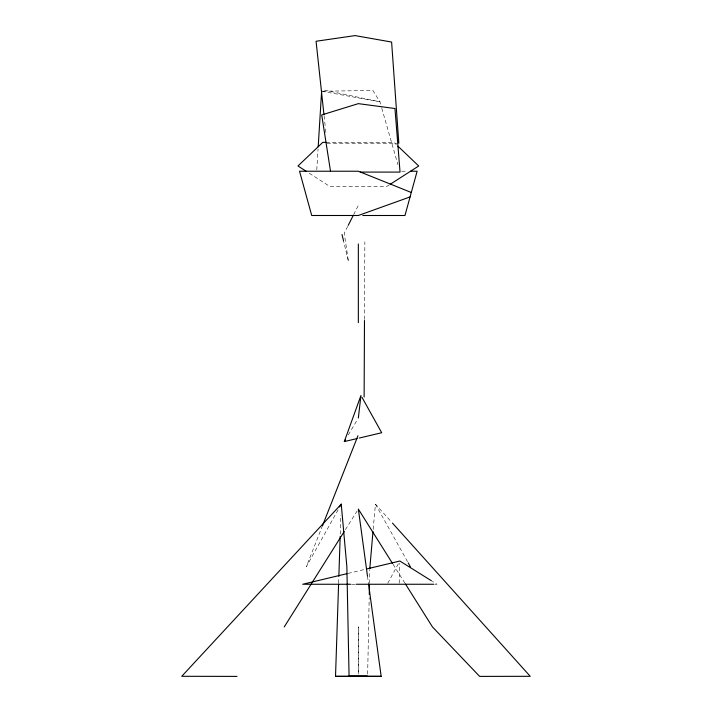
<?xml version="1.0" encoding="UTF-8"?>
<svg xmlns="http://www.w3.org/2000/svg" width="712" height="712" viewBox="0 0 712 712"><rect width="100%" height="100%" fill="white"/><g stroke="black" fill="none" stroke-linecap="round" stroke-linejoin="round"><path stroke-width="0.53" stroke-dasharray="3.56 2.67" d="M364.491 319.421L364.856 241.822M367.659 674.077L369.199 597.706M369.483 583.324L369.75 570.036M399.209 583.155L399.788 563.245M338.627 583.03L338.814 577.476M340.247 534.151L340.879 515.274M316.778 169.883L318.068 148.977M373.168 529.408L375.438 504.158L391.733 522.279M322.58 525.483L306.329 566.716L338.565 508.973M347.696 226.363L344.225 233.207L348.488 261.713L343.513 240.772M353.642 214.641L358.1 205.848M387.746 583.297L399.325 561.999M348.239 434.97L357.78 418.95M345.4 529.666L357.166 510.958M389.313 184.862L386.554 186.633L330.128 186.633L308.082 172.473M348.043 573.418L365.318 569.288M322.83 91.225L372.883 90.469L379.959 101.825L381.481 107.147M326.052 142.364L393.923 142.364L396.317 144.652M327.031 143.228L397.714 143.228M401.613 171.227L407.157 171.227M351.675 584.258L355.065 584.258M434.818 584.258L437.017 584.258L432.371 581.357M321.717 91.243L379.959 101.825L322.803 89.774M393.051 564.278L404.817 582.986M375.438 504.158L407.665 561.91M381.783 108.215L397.91 164.632M367.499 576.204L368.398 582.808M324.085 115.816L325.384 127.875M325.5 128.97L325.971 133.358M358.341 626.943L358.341 674.202L358.341 626.943"/><path stroke-width="1.07" d="M358.341 322.652L358.341 243.985M364.126 397.029L364.482 320.534M369.261 594.387L369.466 584.427M369.777 568.933L372.972 531.597M368.549 583.911L381.16 676.338L335.521 676.338L338.592 584.143M338.85 576.364L340.176 536.376M318.202 146.779L321.655 90.655M358.341 418.006L360.957 395.463M357.13 438.539L344.314 441.573L360.583 396.486M322.58 525.483L357.931 435.78M348.195 225.393L353.143 215.62M339.633 507.051L341.244 504.158L346.86 566.716L349.076 676.293L367.615 676.293L335.521 676.338M344.314 441.573L345.436 439.687M284.222 626.943L344.225 531.544M341.244 504.158L181.765 676.293L237.043 676.4M390.229 184.275L418.709 165.994L397.919 146.174M410.076 196.93L358.341 215.496L311.714 215.496L299.538 171.227L358.341 171.227L411.296 192.48M346.967 573.676L302.716 584.258L350.704 584.258M366.395 569.03L399.859 561.029L431.436 580.778M359.266 438.04L381.703 432.736L362.016 397.376M326.052 142.364L322.767 142.364L297.972 165.994L306.24 171.298M410.486 171.227L417.143 171.227L404.968 215.496L362.782 215.496M360.272 172.09L400.037 172.09L394.964 108.527L358.341 103.641L321.717 114.952L330.475 170.987M356.16 584.258L433.724 584.258M349.076 676.293L381.16 676.338M392.472 523.106L530.235 676.302L479.639 676.4L432.469 626.943L405.404 583.92M392.463 563.343L358.341 509.089L367.499 576.204M408.207 562.872L410.352 566.716M342.018 234.488L343.513 240.772M323.969 114.721L316.075 41.26L355.065 35.6L391.609 42.053L398.827 143.228"/></g></svg>
